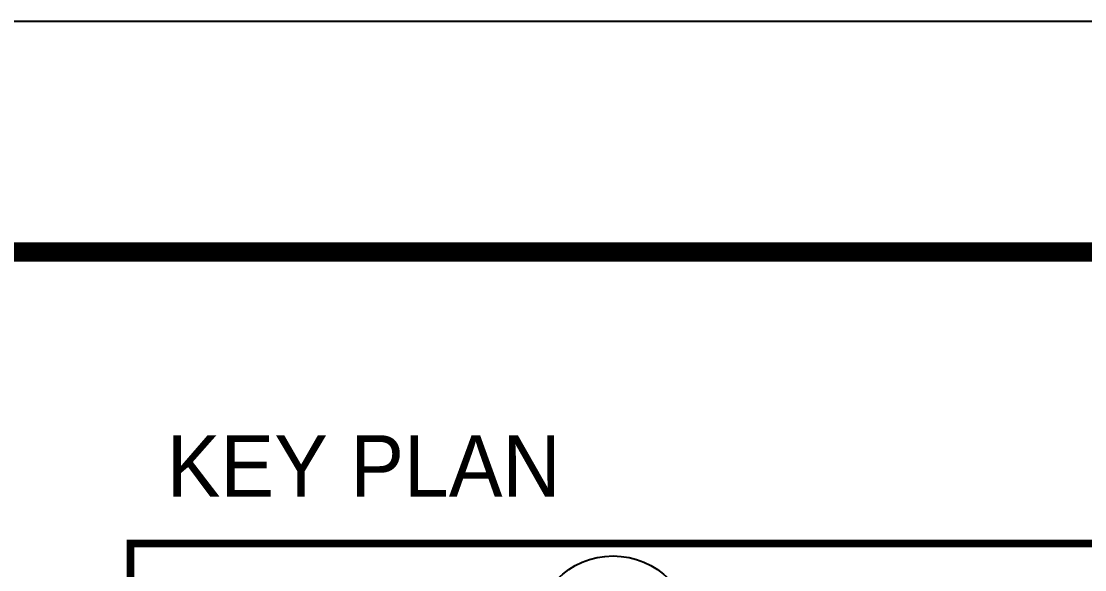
# Model space of a CAD drawing. Header units: millimetres. Extents: x 1073475 to 2890243, y -1340830 to -367733.
# Drawn here: x 2427533 to 2439969, y -374154 to -367733 of the extents above; entities that cross this region are included whole.
import ezdxf
from ezdxf.enums import TextEntityAlignment as Align

# ---------------------------------------------------------------- set-up
doc = ezdxf.new("R2010")
doc.units = ezdxf.units.MM
doc.header["$LTSCALE"] = 50
for name, color, linetype in [('11', 11, 'Continuous'), ('NO', 2, 'Continuous'), ('TEX', 3, 'Continuous'), ('TEXT', 3, 'Continuous')]:
    doc.layers.add(name, color=color, linetype=linetype)
doc.styles.add('$0$돋음', font='')
doc.styles.add('RXHG', font='arial.ttf')
doc.styles.get('$0$돋음').set_extended_font_data('Dotum')

# ---------------------------------------------------------------- blocks, each defined once
blk = doc.blocks.new('dbox')
at = {"layer": '11'}
blk.add_line((4288.5, 57600), (81088.5, 57600), dxfattribs=at)
at = {"layer": '11', "const_width": 150}
blk.add_lwpolyline([(81088.5, 1800), (4288.5, 1800), (4288.5, 57600), (81088.5, 57600)], close=True, dxfattribs=at)
at = {"layer": 'TEXT', "color": 7}
blk.add_line((0, 59400), (84100, 59400), dxfattribs=at)
at = {"layer": 'TEX', "color": 6, "linetype": 'Continuous', "style": 'RXHG', "width": 1}
for tag, p in [('일자', (76628.3, 15972.4)), ('축척', (76628.3, 13925.1)), ('설계번호', (76684.3, 12170.1))]:
    blk.add_attdef(tag, p, '', height=300, dxfattribs=at)
at = {"layer": 'TEX', "color": 7, "linetype": 'Continuous', "style": 'RXHG', "width": 1}
blk.add_attdef('파일명', (81840.5, 4452.6), '', height=300, rotation=90, dxfattribs=at)
at = {"layer": 'TEX', "linetype": 'Continuous', "style": 'RXHG', "width": 1}
for tag, p in [('도면명-1', (77798.6, 3389.4)), ('도면명-2', (77798.6, 2661.9))]:
    blk.add_attdef(tag, text='', height=400, dxfattribs=at).set_placement(p, align=Align.CENTER)

msp = doc.modelspace()

# ---------------------------------------------------------------- linework, layer by layer
at = {"color": 3, "lineweight": 13, "const_width": 90}
msp.add_lwpolyline([(2428810.2, -373845.4), (2443791, -373845.4), (2443791, -384828), (2428810.2, -384828)], close=True, dxfattribs=at)
at = {"layer": 'NO'}
msp.add_circle((2434453.5, -374919.2), 926.8, dxfattribs=at)

# ---------------------------------------------------------------- block references
at = {"xscale": 1.5, "yscale": 1.5, "zscale": 1.5}
msp.add_blockref('dbox', (2335182.7, -456833.1), dxfattribs=at)

# ---------------------------------------------------------------- texts
at = {"color": 3, "lineweight": 13, "style": '$0$돋음'}
msp.add_text('KEY PLAN', height=720, dxfattribs=at).set_placement((2429234.2, -373299.1))

doc.saveas('drawing.dxf')
